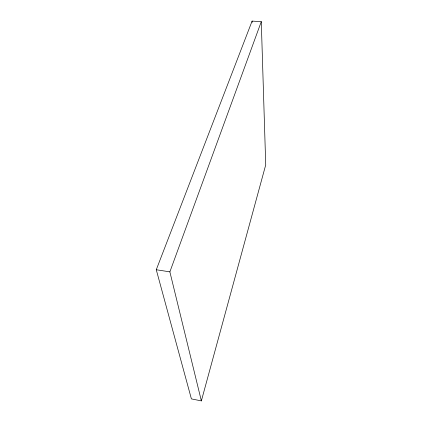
<?xml version="1.0" encoding="UTF-8"?>
<svg xmlns="http://www.w3.org/2000/svg" width="422" height="422" viewBox="0 0 422 422"><rect width="100%" height="100%" fill="white"/><g stroke="black" fill="none" stroke-linecap="round" stroke-linejoin="round"><path stroke-width="0.63" d="M201.363 400.9L265.728 164.881L261.281 21.649L252.087 21.1L156.272 269.748L191.398 398.896L201.363 400.9L169.876 271.863L261.281 21.649M156.272 269.748L169.876 271.863M252.087 21.1L252.145 22.413"/></g></svg>
